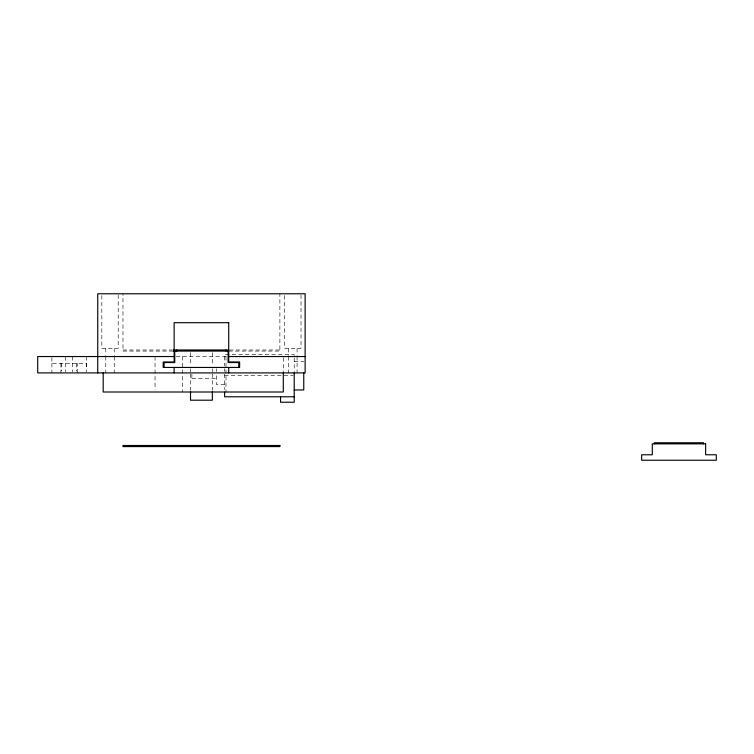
<?xml version="1.0" encoding="UTF-8"?>
<svg xmlns="http://www.w3.org/2000/svg" width="754" height="754" viewBox="0 0 754 754"><rect width="100%" height="100%" fill="white"/><g stroke="black" fill="none" stroke-linecap="round" stroke-linejoin="round"><path stroke-width="0.57" stroke-dasharray="3.77 2.83" d="M77.257 372.91L77.266 363.353M86.276 366.538L86.276 363.353L51.894 363.353L51.894 356.538M122.977 349.988L172.157 349.988M229.527 349.988L279.885 349.988M172.977 351.072L122.977 351.072L122.977 293.768M228.716 351.072L279.885 351.072L279.885 293.768M176.219 356.538L227.557 356.538M294.211 361.307L303.758 361.307M224.626 375.633L293.118 375.633M191.874 378.367L216.436 378.367M224.626 384.502L216.436 384.502L216.436 374.022M51.894 363.353L51.922 372.91M60.895 363.353L60.904 372.91M301.025 294.937L301.025 348.348L284.654 348.348L284.654 294.937M297.076 348.348L297.076 355.36M297.076 356.538L297.076 372.91M294.211 355.549L294.211 354.484L224.626 354.484L224.626 365.85M294.211 357.858L294.211 371.505M288.612 348.348L288.612 355.36M288.612 356.538L288.612 372.91M283.297 357.679L283.297 371.741M225.983 356.538L225.983 392.005M224.626 368.678L224.626 371.562M224.626 374.022L224.626 389.564M216.436 368.753L216.436 371.562M212.345 352.627L212.345 365.436M212.345 368.715L212.345 372.137M212.345 373.88L212.345 390.355M191.874 374.144L191.874 378.357M190.517 352.627L190.517 365.436M190.517 368.715L190.517 372.137M190.517 373.88L190.517 390.355M182.327 356.538L182.327 392.005M155.041 356.538L155.041 389.724M118.199 294.937L118.199 348.348L101.828 348.348L101.828 294.937M114.24 348.348L114.24 355.36M114.24 356.538L114.24 372.91M105.786 348.348L105.786 355.36M105.786 356.538L105.786 372.91M86.276 356.538L86.276 371.845M76.446 363.353L76.446 371.119M72.488 356.538L72.488 371.741M65.673 356.538L65.673 371.741M61.715 363.353L61.715 371.119"/><path stroke-width="1.13" d="M173.326 349.988L228.358 349.988M173.326 351.072L228.716 351.072M174.136 356.538L37.7 356.538L37.7 372.91L305.125 372.91L305.125 293.768L97.737 293.768L97.737 372.91M228.716 356.538L305.125 356.538M294.211 389.959L303.758 389.959L303.758 373.032M294.211 396.783L224.626 396.783L224.626 392.174M703.529 443.852L703.529 442.768L654.406 442.768L654.406 443.852M294.211 372.9L294.211 402.24L280.563 402.24L280.563 396.783M283.297 372.91L283.297 392.005L103.194 392.005L103.194 372.91M238.764 367.452L238.764 362.542L228.094 362.542L228.094 351.072M228.716 367.452L228.716 372.91M225.983 349.988L225.983 351.072M212.345 391.722L212.345 400.195L190.517 400.195L190.517 391.722M176.87 349.988L176.87 351.072M174.768 351.072L174.768 362.542L164.099 362.542L164.099 367.452M174.136 367.452L174.136 372.91M228.716 322.693L174.136 322.693L174.136 361.995L163.222 361.995L163.222 367.452L239.631 367.452L239.631 361.995L228.716 361.995L228.716 322.693M705.631 443.852L652.304 443.852L652.304 454.775L641.635 454.775L641.635 460.232L716.3 460.232L716.3 454.775L705.631 454.775L705.631 443.852M279.885 445.491L122.977 445.491L122.977 446.585L279.885 446.585L279.885 445.491"/></g></svg>
